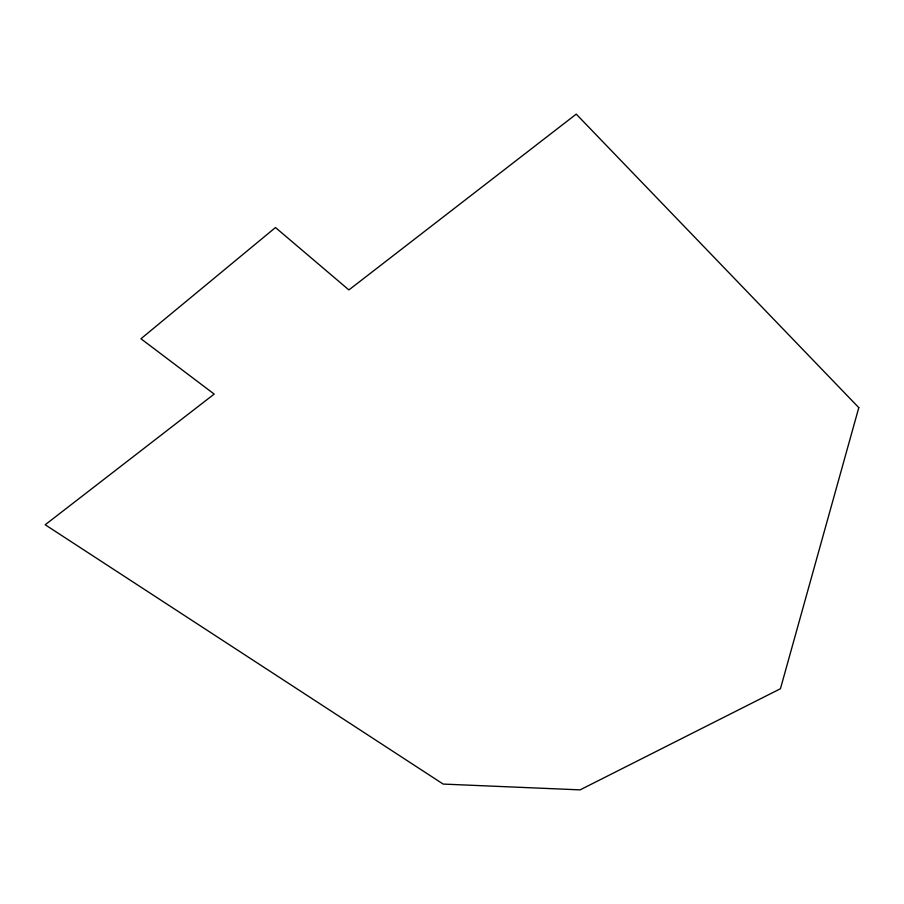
<?xml version="1.0" encoding="UTF-8"?>
<svg xmlns="http://www.w3.org/2000/svg" width="904" height="904" viewBox="0 0 904 904"><rect width="100%" height="100%" fill="white"/><g stroke="black" fill="none" stroke-linecap="round" stroke-linejoin="round"><path stroke-width="1.36" d="M858.8 407.636L780.446 688.724L580.097 789.87L443.175 784.073L45.2 524.761L214.191 394.087L140.956 338.763L275.483 227.537L348.899 289.924L576.243 114.13L858.8 407.636"/></g></svg>
